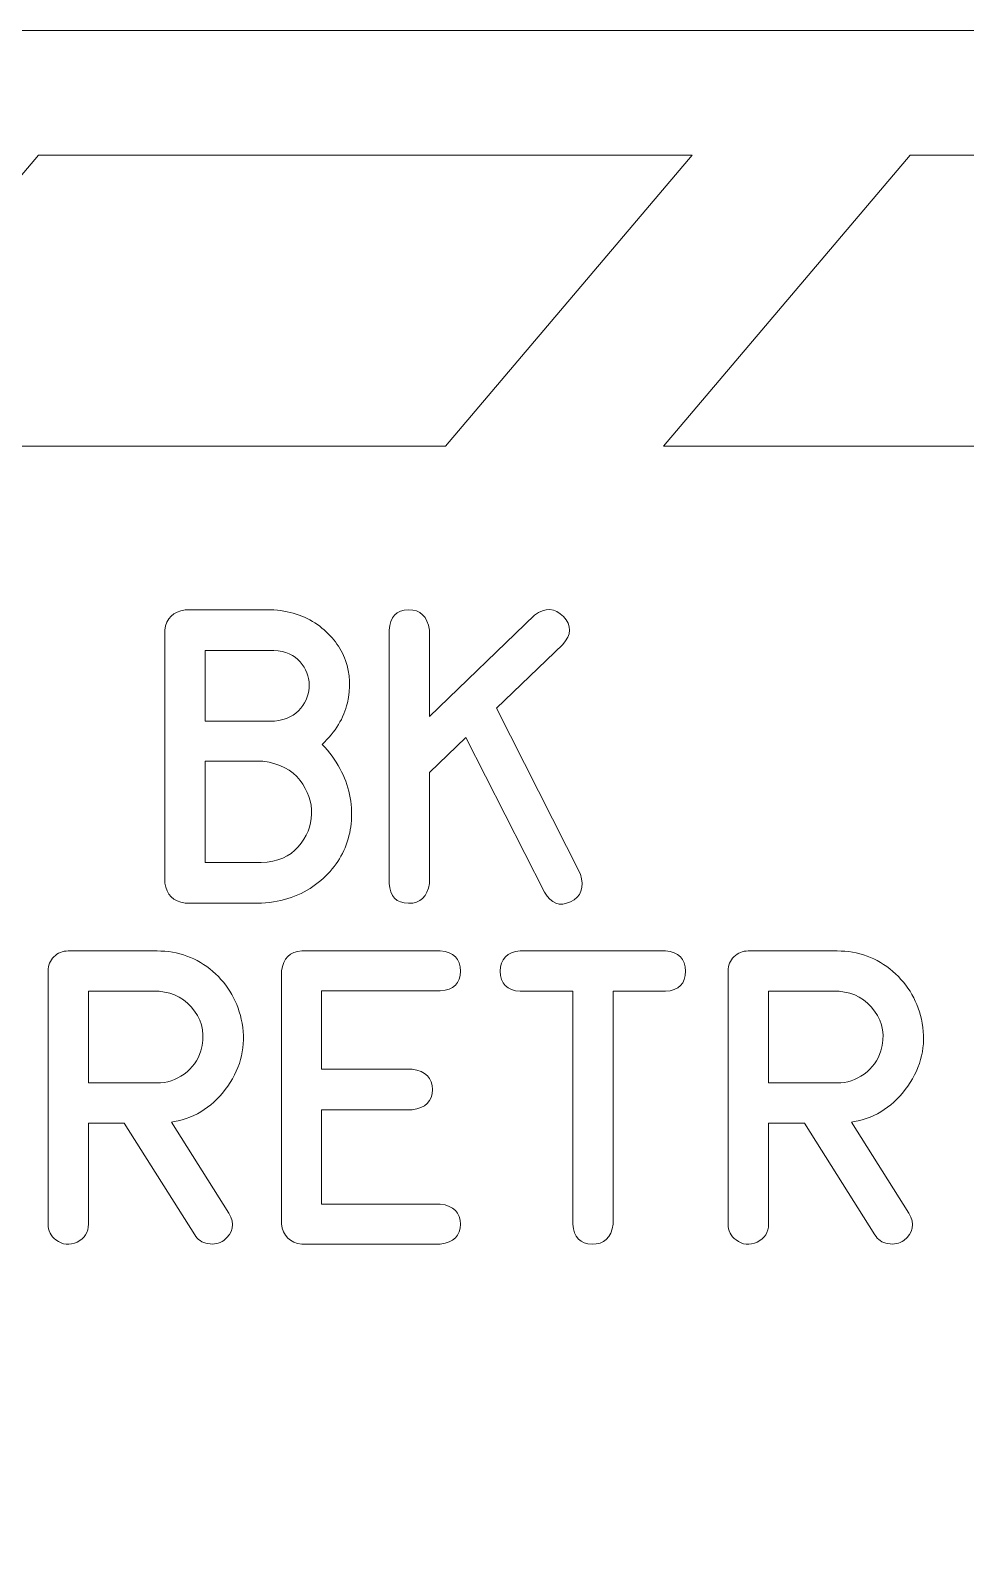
# Model space of a CAD drawing. Header units: millimetres. Extents: x -247 to 282, y -81 to 81.
# Drawn here: x -220.64 to -209.39, y 61.77 to 80.16 of the extents above; entities that cross this region are included whole.
import ezdxf

# ---------------------------------------------------------------- set-up
doc = ezdxf.new("R2010")
doc.units = ezdxf.units.MM
doc.header["$MEASUREMENT"] = 0
for name, color, linetype in [('Engrave', 7, 'Continuous'), ('Indicators', 7, 'Continuous'), ('Markings', 7, 'Continuous')]:
    doc.layers.add(name, color=color, linetype=linetype)

msp = doc.modelspace()

# ---------------------------------------------------------------- linework, layer by layer
at = {"layer": 'Engrave', "color": 240, "lineweight": 9}
for points, knots in [([(-217.7147, 73.196), (-217.4966, 73.1778), (-217.3132, 73.1113), (-217.1644, 72.9979), (-217.1644, 72.9979), (-217.0157, 72.8844), (-216.9122, 72.7474), (-216.8551, 72.5869), (-216.8551, 72.5869), (-216.7975, 72.427), (-216.7899, 72.2565), (-216.8316, 72.0754), (-216.8316, 72.0754), (-216.8734, 71.8949), (-216.9751, 71.7285), (-217.1356, 71.5768), (-217.1356, 71.5768), (-216.9586, 71.391), (-216.8487, 71.1899), (-216.8052, 70.9741), (-216.8052, 70.9741), (-216.7617, 70.7584), (-216.7752, 70.5561), (-216.8457, 70.3685), (-216.8457, 70.3685), (-216.9163, 70.181), (-217.0386, 70.0217), (-217.2132, 69.8905), (-217.2132, 69.8905), (-217.3878, 69.7594), (-217.6042, 69.6854), (-217.8629, 69.6683), (-217.8629, 69.6683), (-217.8629, 69.6683), (-217.8676, 69.6683), (-217.8676, 69.6683), (-217.8676, 69.6683), (-217.8676, 69.6683), (-218.7842, 69.6683), (-218.7842, 69.6683), (-218.7842, 69.6683), (-218.9253, 69.6877), (-219.007, 69.7677), (-219.0288, 69.9076), (-219.0288, 69.9076), (-219.0288, 69.9076), (-219.0288, 72.9514), (-219.0288, 72.9514), (-219.0288, 72.9514), (-219.0094, 73.0937), (-218.9277, 73.1754), (-218.7842, 73.196), (-218.7842, 73.196), (-218.7842, 73.196), (-217.7147, 73.196), (-217.7147, 73.196)], [0, 0, 0, 0, 0.0666667, 0.0666667, 0.0666667, 0.0666667, 0.1333333, 0.1333333, 0.1333333, 0.1333333, 0.2, 0.2, 0.2, 0.2, 0.2666667, 0.2666667, 0.2666667, 0.2666667, 0.3333333, 0.3333333, 0.3333333, 0.3333333, 0.4, 0.4, 0.4, 0.4, 0.4666667, 0.4666667, 0.4666667, 0.4666667, 0.5333333, 0.5333333, 0.5333333, 0.5333333, 0.6, 0.6, 0.6, 0.6, 0.6666667, 0.6666667, 0.6666667, 0.6666667, 0.7333333, 0.7333333, 0.7333333, 0.7333333, 0.8, 0.8, 0.8, 0.8, 0.8666667, 0.8666667, 0.8666667, 0.8666667, 1, 1, 1, 1]), ([(-214.5792, 73.1307), (-214.4486, 73.226), (-214.3322, 73.2201), (-214.2317, 73.1143), (-214.2317, 73.1143), (-214.1306, 73.0079), (-214.1335, 72.8961), (-214.2399, 72.7791), (-214.2399, 72.7791), (-214.2399, 72.7791), (-215.0378, 72.0125), (-215.0378, 72.0125), (-215.0378, 72.0125), (-215.0378, 72.0125), (-214.0265, 70.0181), (-214.0265, 70.0181), (-214.0265, 70.0181), (-213.9783, 69.8559), (-214.0183, 69.7447), (-214.147, 69.6836), (-214.147, 69.6836), (-214.2758, 69.623), (-214.3804, 69.6612), (-214.4604, 69.7994), (-214.4604, 69.7994), (-214.4604, 69.7994), (-215.4047, 71.6615), (-215.4047, 71.6615), (-215.4047, 71.6615), (-215.4047, 71.6615), (-215.8439, 71.2375), (-215.8439, 71.2375), (-215.8439, 71.2375), (-215.8439, 71.2375), (-215.8439, 69.9058), (-215.8439, 69.9058), (-215.8439, 69.9058), (-215.8691, 69.7441), (-215.9532, 69.6642), (-216.0967, 69.6659), (-216.0967, 69.6659), (-216.2407, 69.6677), (-216.3177, 69.7477), (-216.3295, 69.9058), (-216.3295, 69.9058), (-216.3295, 69.9058), (-216.3295, 72.9514), (-216.3295, 72.9514), (-216.3295, 72.9514), (-216.3177, 73.1107), (-216.2407, 73.1925), (-216.0967, 73.1954), (-216.0967, 73.1954), (-215.9532, 73.1978), (-215.8691, 73.1166), (-215.8439, 72.9514), (-215.8439, 72.9514), (-215.8439, 72.9514), (-215.8439, 71.9125), (-215.8439, 71.9125), (-215.8439, 71.9125), (-215.8439, 71.9125), (-214.5792, 73.1307), (-214.5792, 73.1307)], [0, 0, 0, 0, 0.0588235, 0.0588235, 0.0588235, 0.0588235, 0.1176471, 0.1176471, 0.1176471, 0.1176471, 0.1764706, 0.1764706, 0.1764706, 0.1764706, 0.2352941, 0.2352941, 0.2352941, 0.2352941, 0.2941176, 0.2941176, 0.2941176, 0.2941176, 0.3529412, 0.3529412, 0.3529412, 0.3529412, 0.4117647, 0.4117647, 0.4117647, 0.4117647, 0.4705882, 0.4705882, 0.4705882, 0.4705882, 0.5294118, 0.5294118, 0.5294118, 0.5294118, 0.5882353, 0.5882353, 0.5882353, 0.5882353, 0.6470588, 0.6470588, 0.6470588, 0.6470588, 0.7058824, 0.7058824, 0.7058824, 0.7058824, 0.7647059, 0.7647059, 0.7647059, 0.7647059, 0.8235294, 0.8235294, 0.8235294, 0.8235294, 0.8823529, 0.8823529, 0.8823529, 0.8823529, 1, 1, 1, 1]), ([(-217.7147, 72.7068), (-217.7147, 72.7068), (-218.5414, 72.7068), (-218.5414, 72.7068), (-218.5414, 72.7068), (-218.5414, 72.7068), (-218.5414, 71.8578), (-218.5414, 71.8578), (-218.5414, 71.8578), (-218.5414, 71.8578), (-217.7094, 71.8578), (-217.7094, 71.8578), (-217.7094, 71.8578), (-217.5672, 71.8725), (-217.4607, 71.9237), (-217.3914, 72.0119), (-217.3914, 72.0119), (-217.322, 72.0995), (-217.2885, 72.1935), (-217.2896, 72.2941), (-217.2896, 72.2941), (-217.2914, 72.3946), (-217.3279, 72.4863), (-217.3996, 72.5698), (-217.3996, 72.5698), (-217.4707, 72.6533), (-217.5754, 72.6986), (-217.7147, 72.7068)], [0, 0, 0, 0, 0.125, 0.125, 0.125, 0.125, 0.25, 0.25, 0.25, 0.25, 0.375, 0.375, 0.375, 0.375, 0.5, 0.5, 0.5, 0.5, 0.625, 0.625, 0.625, 0.625, 0.75, 0.75, 0.75, 0.75, 1, 1, 1, 1]), ([(-217.8676, 70.1557), (-217.6724, 70.1639), (-217.5236, 70.2269), (-217.4219, 70.345), (-217.4219, 70.345), (-217.3196, 70.4638), (-217.2661, 70.5949), (-217.2626, 70.739), (-217.2626, 70.739), (-217.2585, 70.883), (-217.3043, 71.0182), (-217.4008, 71.1446), (-217.4008, 71.1446), (-217.4978, 71.2711), (-217.6459, 71.3475), (-217.847, 71.3734), (-217.847, 71.3734), (-217.847, 71.3734), (-218.5414, 71.3734), (-218.5414, 71.3734), (-218.5414, 71.3734), (-218.5414, 71.3734), (-218.5414, 70.1557), (-218.5414, 70.1557), (-218.5414, 70.1557), (-218.5414, 70.1557), (-217.8676, 70.1557), (-217.8676, 70.1557)], [0, 0, 0, 0, 0.125, 0.125, 0.125, 0.125, 0.25, 0.25, 0.25, 0.25, 0.375, 0.375, 0.375, 0.375, 0.5, 0.5, 0.5, 0.5, 0.625, 0.625, 0.625, 0.625, 0.75, 0.75, 0.75, 0.75, 1, 1, 1, 1]), ([(-218.2572, 65.9389), (-218.1837, 65.809), (-218.2043, 65.7002), (-218.3189, 65.6114), (-218.3189, 65.6114), (-218.3742, 65.5726), (-218.4377, 65.5591), (-218.5094, 65.5721), (-218.5094, 65.5721), (-218.5811, 65.5844), (-218.6335, 65.6203), (-218.667, 65.6785), (-218.667, 65.6785), (-218.667, 65.6785), (-219.516, 67.0208), (-219.516, 67.0208), (-219.516, 67.0208), (-219.516, 67.0208), (-219.947, 67.0208), (-219.947, 67.0208), (-219.947, 67.0208), (-219.947, 67.0208), (-219.947, 65.8078), (-219.947, 65.8078), (-219.947, 65.8078), (-219.947, 65.7079), (-219.9922, 65.6361), (-220.0828, 65.5915), (-220.0828, 65.5915), (-220.1739, 65.5474), (-220.2586, 65.5556), (-220.3379, 65.6167), (-220.3379, 65.6167), (-220.4009, 65.6638), (-220.4326, 65.7273), (-220.4326, 65.8078), (-220.4326, 65.8078), (-220.4326, 65.8078), (-220.4326, 68.8516), (-220.4326, 68.8516), (-220.4326, 68.8516), (-220.4326, 68.9181), (-220.4091, 68.9751), (-220.3626, 69.0221), (-220.3626, 69.0221), (-220.3162, 69.0692), (-220.2592, 69.0927), (-220.1915, 69.0927), (-220.1915, 69.0927), (-220.1915, 69.0927), (-219.1221, 69.0927), (-219.1221, 69.0927), (-219.1221, 69.0927), (-218.8645, 69.0927), (-218.6411, 69.011), (-218.4518, 68.8475), (-218.4518, 68.8475), (-218.2625, 68.6835), (-218.1443, 68.4759), (-218.0984, 68.2243), (-218.0984, 68.2243), (-218.0502, 67.9544), (-218.1073, 67.7022), (-218.2701, 67.4676), (-218.2701, 67.4676), (-218.4324, 67.2324), (-218.6482, 67.0901), (-218.9169, 67.0396), (-218.9169, 67.0396), (-218.9169, 67.0396), (-218.9498, 67.0343), (-218.9498, 67.0343), (-218.9498, 67.0343), (-218.9498, 67.0343), (-218.2572, 65.9389), (-218.2572, 65.9389)], [0, 0, 0, 0, 0.05, 0.05, 0.05, 0.05, 0.1, 0.1, 0.1, 0.1, 0.15, 0.15, 0.15, 0.15, 0.2, 0.2, 0.2, 0.2, 0.25, 0.25, 0.25, 0.25, 0.3, 0.3, 0.3, 0.3, 0.35, 0.35, 0.35, 0.35, 0.4, 0.4, 0.4, 0.4, 0.45, 0.45, 0.45, 0.45, 0.5, 0.5, 0.5, 0.5, 0.55, 0.55, 0.55, 0.55, 0.6, 0.6, 0.6, 0.6, 0.65, 0.65, 0.65, 0.65, 0.7, 0.7, 0.7, 0.7, 0.75, 0.75, 0.75, 0.75, 0.8, 0.8, 0.8, 0.8, 0.85, 0.85, 0.85, 0.85, 0.9, 0.9, 0.9, 0.9, 1, 1, 1, 1]), ([(-215.7131, 68.6123), (-215.7131, 68.6123), (-217.1412, 68.6123), (-217.1412, 68.6123), (-217.1412, 68.6123), (-217.1412, 68.6123), (-217.1412, 67.6699), (-217.1412, 67.6699), (-217.1412, 67.6699), (-217.1412, 67.6699), (-216.0523, 67.6699), (-216.0523, 67.6699), (-216.0523, 67.6699), (-215.8895, 67.6458), (-215.8083, 67.564), (-215.8089, 67.4247), (-215.8089, 67.4247), (-215.8095, 67.2848), (-215.8906, 67.2036), (-216.0523, 67.1807), (-216.0523, 67.1807), (-216.0523, 67.1807), (-217.1412, 67.1807), (-217.1412, 67.1807), (-217.1412, 67.1807), (-217.1412, 67.1807), (-217.1412, 66.0489), (-217.1412, 66.0489), (-217.1412, 66.0489), (-217.1412, 66.0489), (-215.7131, 66.0489), (-215.7131, 66.0489), (-215.7131, 66.0489), (-215.5514, 66.0248), (-215.4703, 65.9442), (-215.4703, 65.8061), (-215.4703, 65.8061), (-215.4703, 65.6685), (-215.5514, 65.5879), (-215.7131, 65.565), (-215.7131, 65.565), (-215.7131, 65.565), (-217.3805, 65.565), (-217.3805, 65.565), (-217.3805, 65.565), (-217.524, 65.5832), (-217.6057, 65.665), (-217.6251, 65.8096), (-217.6251, 65.8096), (-217.6251, 65.8096), (-217.6251, 68.8516), (-217.6251, 68.8516), (-217.6251, 68.8516), (-217.6033, 69.0033), (-217.5216, 69.0833), (-217.3805, 69.0927), (-217.3805, 69.0927), (-217.3805, 69.0927), (-215.7131, 69.0927), (-215.7131, 69.0927), (-215.7131, 69.0927), (-215.5514, 69.0804), (-215.4703, 68.9992), (-215.4709, 68.8505), (-215.4709, 68.8505), (-215.4714, 68.7017), (-215.5526, 68.6223), (-215.7131, 68.6123)], [0, 0, 0, 0, 0.0555556, 0.0555556, 0.0555556, 0.0555556, 0.1111111, 0.1111111, 0.1111111, 0.1111111, 0.1666667, 0.1666667, 0.1666667, 0.1666667, 0.2222222, 0.2222222, 0.2222222, 0.2222222, 0.2777778, 0.2777778, 0.2777778, 0.2777778, 0.3333333, 0.3333333, 0.3333333, 0.3333333, 0.3888889, 0.3888889, 0.3888889, 0.3888889, 0.4444444, 0.4444444, 0.4444444, 0.4444444, 0.5, 0.5, 0.5, 0.5, 0.5555556, 0.5555556, 0.5555556, 0.5555556, 0.6111111, 0.6111111, 0.6111111, 0.6111111, 0.6666667, 0.6666667, 0.6666667, 0.6666667, 0.7222222, 0.7222222, 0.7222222, 0.7222222, 0.7777778, 0.7777778, 0.7777778, 0.7777778, 0.8333333, 0.8333333, 0.8333333, 0.8333333, 0.8888889, 0.8888889, 0.8888889, 0.8888889, 1, 1, 1, 1]), ([(-214.1186, 65.8061), (-214.1186, 65.8061), (-214.1186, 68.6071), (-214.1186, 68.6071), (-214.1186, 68.6071), (-214.1186, 68.6071), (-214.7506, 68.6071), (-214.7506, 68.6071), (-214.7506, 68.6071), (-214.9112, 68.6194), (-214.9917, 68.7005), (-214.9911, 68.8487), (-214.9911, 68.8487), (-214.9905, 68.9975), (-214.91, 69.0792), (-214.7506, 69.0927), (-214.7506, 69.0927), (-214.7506, 69.0927), (-213.0021, 69.0927), (-213.0021, 69.0927), (-213.0021, 69.0927), (-212.8439, 69.0804), (-212.764, 68.9986), (-212.7634, 68.8487), (-212.7634, 68.8487), (-212.7628, 68.6994), (-212.8427, 68.6182), (-213.0021, 68.6071), (-213.0021, 68.6071), (-213.0021, 68.6071), (-213.6324, 68.6071), (-213.6324, 68.6071), (-213.6324, 68.6071), (-213.6324, 68.6071), (-213.6324, 65.8061), (-213.6324, 65.8061), (-213.6324, 65.8061), (-213.6588, 65.6432), (-213.7435, 65.5626), (-213.8869, 65.565), (-213.8869, 65.565), (-214.0298, 65.5674), (-214.1068, 65.6479), (-214.1186, 65.8061)], [0, 0, 0, 0, 0.0833333, 0.0833333, 0.0833333, 0.0833333, 0.1666667, 0.1666667, 0.1666667, 0.1666667, 0.25, 0.25, 0.25, 0.25, 0.3333333, 0.3333333, 0.3333333, 0.3333333, 0.4166667, 0.4166667, 0.4166667, 0.4166667, 0.5, 0.5, 0.5, 0.5, 0.5833333, 0.5833333, 0.5833333, 0.5833333, 0.6666667, 0.6666667, 0.6666667, 0.6666667, 0.75, 0.75, 0.75, 0.75, 0.8333333, 0.8333333, 0.8333333, 0.8333333, 1, 1, 1, 1]), ([(-210.0741, 65.9389), (-210.0006, 65.809), (-210.0212, 65.7002), (-210.1358, 65.6114), (-210.1358, 65.6114), (-210.1911, 65.5726), (-210.2546, 65.5591), (-210.3263, 65.5721), (-210.3263, 65.5721), (-210.398, 65.5844), (-210.4504, 65.6203), (-210.4839, 65.6785), (-210.4839, 65.6785), (-210.4839, 65.6785), (-211.3329, 67.0208), (-211.3329, 67.0208), (-211.3329, 67.0208), (-211.3329, 67.0208), (-211.7639, 67.0208), (-211.7639, 67.0208), (-211.7639, 67.0208), (-211.7639, 67.0208), (-211.7639, 65.8078), (-211.7639, 65.8078), (-211.7639, 65.8078), (-211.7639, 65.7079), (-211.8091, 65.6361), (-211.8997, 65.5915), (-211.8997, 65.5915), (-211.9908, 65.5474), (-212.0755, 65.5556), (-212.1548, 65.6167), (-212.1548, 65.6167), (-212.2178, 65.6638), (-212.2495, 65.7273), (-212.2495, 65.8078), (-212.2495, 65.8078), (-212.2495, 65.8078), (-212.2495, 68.8516), (-212.2495, 68.8516), (-212.2495, 68.8516), (-212.2495, 68.9181), (-212.226, 68.9751), (-212.1795, 69.0221), (-212.1795, 69.0221), (-212.1331, 69.0692), (-212.0761, 69.0927), (-212.0084, 69.0927), (-212.0084, 69.0927), (-212.0084, 69.0927), (-210.939, 69.0927), (-210.939, 69.0927), (-210.939, 69.0927), (-210.6814, 69.0927), (-210.458, 69.011), (-210.2687, 68.8475), (-210.2687, 68.8475), (-210.0794, 68.6835), (-209.9612, 68.4759), (-209.9153, 68.2243), (-209.9153, 68.2243), (-209.8671, 67.9544), (-209.9242, 67.7022), (-210.087, 67.4676), (-210.087, 67.4676), (-210.2493, 67.2324), (-210.4651, 67.0901), (-210.7338, 67.0396), (-210.7338, 67.0396), (-210.7338, 67.0396), (-210.7667, 67.0343), (-210.7667, 67.0343), (-210.7667, 67.0343), (-210.7667, 67.0343), (-210.0741, 65.9389), (-210.0741, 65.9389)], [0, 0, 0, 0, 0.05, 0.05, 0.05, 0.05, 0.1, 0.1, 0.1, 0.1, 0.15, 0.15, 0.15, 0.15, 0.2, 0.2, 0.2, 0.2, 0.25, 0.25, 0.25, 0.25, 0.3, 0.3, 0.3, 0.3, 0.35, 0.35, 0.35, 0.35, 0.4, 0.4, 0.4, 0.4, 0.45, 0.45, 0.45, 0.45, 0.5, 0.5, 0.5, 0.5, 0.55, 0.55, 0.55, 0.55, 0.6, 0.6, 0.6, 0.6, 0.65, 0.65, 0.65, 0.65, 0.7, 0.7, 0.7, 0.7, 0.75, 0.75, 0.75, 0.75, 0.8, 0.8, 0.8, 0.8, 0.85, 0.85, 0.85, 0.85, 0.9, 0.9, 0.9, 0.9, 1, 1, 1, 1]), ([(-219.1221, 67.5046), (-219.0045, 67.5046), (-218.8963, 67.5399), (-218.7969, 67.6117), (-218.7969, 67.6117), (-218.6976, 67.6828), (-218.6311, 67.7757), (-218.5964, 67.8903), (-218.5964, 67.8903), (-218.5423, 68.0673), (-218.567, 68.2272), (-218.6705, 68.3701), (-218.6705, 68.3701), (-218.774, 68.513), (-218.9163, 68.5918), (-219.0974, 68.6071), (-219.0974, 68.6071), (-219.0974, 68.6071), (-219.947, 68.6071), (-219.947, 68.6071), (-219.947, 68.6071), (-219.947, 68.6071), (-219.947, 67.5046), (-219.947, 67.5046), (-219.947, 67.5046), (-219.947, 67.5046), (-219.1221, 67.5046), (-219.1221, 67.5046)], [0, 0, 0, 0, 0.125, 0.125, 0.125, 0.125, 0.25, 0.25, 0.25, 0.25, 0.375, 0.375, 0.375, 0.375, 0.5, 0.5, 0.5, 0.5, 0.625, 0.625, 0.625, 0.625, 0.75, 0.75, 0.75, 0.75, 1, 1, 1, 1]), ([(-210.939, 67.5046), (-210.8214, 67.5046), (-210.7132, 67.5399), (-210.6138, 67.6117), (-210.6138, 67.6117), (-210.5145, 67.6828), (-210.448, 67.7757), (-210.4133, 67.8903), (-210.4133, 67.8903), (-210.3592, 68.0673), (-210.3839, 68.2272), (-210.4874, 68.3701), (-210.4874, 68.3701), (-210.5909, 68.513), (-210.7332, 68.5918), (-210.9143, 68.6071), (-210.9143, 68.6071), (-210.9143, 68.6071), (-211.7639, 68.6071), (-211.7639, 68.6071), (-211.7639, 68.6071), (-211.7639, 68.6071), (-211.7639, 67.5046), (-211.7639, 67.5046), (-211.7639, 67.5046), (-211.7639, 67.5046), (-210.939, 67.5046), (-210.939, 67.5046)], [0, 0, 0, 0, 0.125, 0.125, 0.125, 0.125, 0.25, 0.25, 0.25, 0.25, 0.375, 0.375, 0.375, 0.375, 0.5, 0.5, 0.5, 0.5, 0.625, 0.625, 0.625, 0.625, 0.75, 0.75, 0.75, 0.75, 1, 1, 1, 1])]:
    msp.add_open_spline(points, degree=3, knots=knots, dxfattribs=at)
at = {"layer": 'Indicators', "color": 250, "lineweight": 9}
msp.add_open_spline([(-245.5546, -60.675), (-245.9526, -60.6748), (-246.3343, -60.5164), (-246.6156, -60.2347), (-246.6156, -60.2347), (-246.8969, -59.9531), (-247.0548, -59.5731), (-247.0546, -59.175), (-247.0546, -59.175), (-247.0546, -59.175), (-247.0546, 59.175), (-247.0546, 59.175), (-247.0546, 59.175), (-247.0543, 59.5731), (-246.8959, 59.9547), (-246.6143, 60.236), (-246.6143, 60.236), (-246.3326, 60.5173), (-245.9526, 60.6752), (-245.5546, 60.675), (-245.5546, 60.675), (-245.5546, 60.675), (-243.0921, 60.675), (-243.0921, 60.675), (-243.0921, 60.675), (-240.9485, 60.675), (-238.9677, 61.8186), (-237.8959, 63.675), (-237.8959, 63.675), (-236.8241, 65.5314), (-236.8241, 67.8186), (-237.8959, 69.675), (-237.8959, 69.675), (-238.9677, 71.5314), (-240.9485, 72.675), (-243.0921, 72.675), (-243.0921, 72.675), (-243.0921, 72.675), (-245.5546, 72.675), (-245.5546, 72.675), (-245.5546, 72.675), (-245.9526, 72.6752), (-246.3343, 72.8336), (-246.6156, 73.1153), (-246.6156, 73.1153), (-246.8969, 73.3969), (-247.0548, 73.7769), (-247.0546, 74.175), (-247.0546, 74.175), (-247.0546, 74.175), (-247.0546, 78.6625), (-247.0546, 78.6625), (-247.0546, 78.6625), (-247.0543, 79.0606), (-246.8959, 79.4422), (-246.6143, 79.7235), (-246.6143, 79.7235), (-246.3326, 80.0048), (-245.9526, 80.1627), (-245.5546, 80.1625), (-245.5546, 80.1625), (-245.5546, 80.1625), (-104.1046, 80.1625), (-104.1046, 80.1625), (-104.1046, 80.1625), (-103.7065, 80.1622), (-103.3248, 80.0038), (-103.0435, 79.7222), (-103.0435, 79.7222), (-102.7622, 79.4405), (-102.6043, 79.0606), (-102.6046, 78.6625), (-102.6046, 78.6625), (-102.6046, 78.6625), (-102.6046, 74.175), (-102.6046, 74.175), (-102.6046, 74.175), (-102.6048, 73.7769), (-102.7632, 73.3952), (-103.0449, 73.1139), (-103.0449, 73.1139), (-103.3265, 72.8326), (-103.7065, 72.6747), (-104.1046, 72.675), (-104.1046, 72.675), (-104.1046, 72.675), (-106.5671, 72.675), (-106.5671, 72.675), (-106.5671, 72.675), (-108.7107, 72.675), (-110.6914, 71.5314), (-111.7632, 69.675), (-111.7632, 69.675), (-112.835, 67.8186), (-112.835, 65.5314), (-111.7632, 63.675), (-111.7632, 63.675), (-110.6914, 61.8186), (-108.7107, 60.675), (-106.5671, 60.675), (-106.5671, 60.675), (-106.5671, 60.675), (-104.1046, 60.675), (-104.1046, 60.675), (-104.1046, 60.675), (-103.7065, 60.6747), (-103.3248, 60.5163), (-103.0435, 60.2347), (-103.0435, 60.2347), (-102.7622, 59.953), (-102.6043, 59.5731), (-102.6046, 59.175), (-102.6046, 59.175), (-102.6046, 59.175), (-102.6046, -59.175), (-102.6046, -59.175), (-102.6046, -59.175), (-102.6048, -59.5731), (-102.7632, -59.9548), (-103.0449, -60.2361), (-103.0449, -60.2361), (-103.3265, -60.5174), (-103.7065, -60.6753), (-104.1046, -60.675), (-104.1046, -60.675), (-104.1046, -60.675), (-106.5671, -60.675), (-106.5671, -60.675), (-106.5671, -60.675), (-108.7107, -60.675), (-110.6914, -61.8186), (-111.7632, -63.675), (-111.7632, -63.675), (-112.835, -65.5314), (-112.835, -67.8186), (-111.7632, -69.675), (-111.7632, -69.675), (-110.6914, -71.5314), (-108.7107, -72.675), (-106.5671, -72.675), (-106.5671, -72.675), (-106.5671, -72.675), (-104.1046, -72.675), (-104.1046, -72.675), (-104.1046, -72.675), (-103.7065, -72.6753), (-103.3248, -72.8337), (-103.0435, -73.1153), (-103.0435, -73.1153), (-102.7622, -73.397), (-102.6043, -73.7769), (-102.6046, -74.175), (-102.6046, -74.175), (-102.6046, -74.175), (-102.6046, -78.6625), (-102.6046, -78.6625), (-102.6046, -78.6625), (-102.6048, -79.0606), (-102.7632, -79.4423), (-103.0449, -79.7236), (-103.0449, -79.7236), (-103.3265, -80.0049), (-103.7065, -80.1628), (-104.1046, -80.1625), (-104.1046, -80.1625), (-104.1046, -80.1625), (-245.5546, -80.1625), (-245.5546, -80.1625), (-245.5546, -80.1625), (-245.9526, -80.1623), (-246.3343, -80.0039), (-246.6156, -79.7222), (-246.6156, -79.7222), (-246.8969, -79.4406), (-247.0548, -79.0606), (-247.0546, -78.6625), (-247.0546, -78.6625), (-247.0546, -78.6625), (-247.0546, -74.175), (-247.0546, -74.175), (-247.0546, -74.175), (-247.0543, -73.7769), (-246.8959, -73.3953), (-246.6143, -73.114), (-246.6143, -73.114), (-246.3326, -72.8327), (-245.9526, -72.6748), (-245.5546, -72.675), (-245.5546, -72.675), (-245.5546, -72.675), (-243.0921, -72.675), (-243.0921, -72.675), (-243.0921, -72.675), (-240.9485, -72.675), (-238.9677, -71.5314), (-237.8959, -69.675), (-237.8959, -69.675), (-236.8241, -67.8186), (-236.8241, -65.5314), (-237.8959, -63.675), (-237.8959, -63.675), (-238.9677, -61.8186), (-240.9485, -60.675), (-243.0921, -60.675), (-243.0921, -60.675), (-243.0921, -60.675), (-245.5546, -60.675), (-245.5546, -60.675)], degree=3, knots=[0, 0, 0, 0, 0.0188679, 0.0188679, 0.0188679, 0.0188679, 0.0377358, 0.0377358, 0.0377358, 0.0377358, 0.0566038, 0.0566038, 0.0566038, 0.0566038, 0.0754717, 0.0754717, 0.0754717, 0.0754717, 0.0943396, 0.0943396, 0.0943396, 0.0943396, 0.1132075, 0.1132075, 0.1132075, 0.1132075, 0.1320755, 0.1320755, 0.1320755, 0.1320755, 0.1509434, 0.1509434, 0.1509434, 0.1509434, 0.1698113, 0.1698113, 0.1698113, 0.1698113, 0.1886792, 0.1886792, 0.1886792, 0.1886792, 0.2075472, 0.2075472, 0.2075472, 0.2075472, 0.2264151, 0.2264151, 0.2264151, 0.2264151, 0.245283, 0.245283, 0.245283, 0.245283, 0.2641509, 0.2641509, 0.2641509, 0.2641509, 0.2830189, 0.2830189, 0.2830189, 0.2830189, 0.3018868, 0.3018868, 0.3018868, 0.3018868, 0.3207547, 0.3207547, 0.3207547, 0.3207547, 0.3396226, 0.3396226, 0.3396226, 0.3396226, 0.3584906, 0.3584906, 0.3584906, 0.3584906, 0.3773585, 0.3773585, 0.3773585, 0.3773585, 0.3962264, 0.3962264, 0.3962264, 0.3962264, 0.4150943, 0.4150943, 0.4150943, 0.4150943, 0.4339623, 0.4339623, 0.4339623, 0.4339623, 0.4528302, 0.4528302, 0.4528302, 0.4528302, 0.4716981, 0.4716981, 0.4716981, 0.4716981, 0.490566, 0.490566, 0.490566, 0.490566, 0.509434, 0.509434, 0.509434, 0.509434, 0.5283019, 0.5283019, 0.5283019, 0.5283019, 0.5471698, 0.5471698, 0.5471698, 0.5471698, 0.5660377, 0.5660377, 0.5660377, 0.5660377, 0.5849057, 0.5849057, 0.5849057, 0.5849057, 0.6037736, 0.6037736, 0.6037736, 0.6037736, 0.6226415, 0.6226415, 0.6226415, 0.6226415, 0.6415094, 0.6415094, 0.6415094, 0.6415094, 0.6603774, 0.6603774, 0.6603774, 0.6603774, 0.6792453, 0.6792453, 0.6792453, 0.6792453, 0.6981132, 0.6981132, 0.6981132, 0.6981132, 0.7169811, 0.7169811, 0.7169811, 0.7169811, 0.7358491, 0.7358491, 0.7358491, 0.7358491, 0.754717, 0.754717, 0.754717, 0.754717, 0.7735849, 0.7735849, 0.7735849, 0.7735849, 0.7924528, 0.7924528, 0.7924528, 0.7924528, 0.8113208, 0.8113208, 0.8113208, 0.8113208, 0.8301887, 0.8301887, 0.8301887, 0.8301887, 0.8490566, 0.8490566, 0.8490566, 0.8490566, 0.8679245, 0.8679245, 0.8679245, 0.8679245, 0.8867925, 0.8867925, 0.8867925, 0.8867925, 0.9056604, 0.9056604, 0.9056604, 0.9056604, 0.9245283, 0.9245283, 0.9245283, 0.9245283, 0.9433962, 0.9433962, 0.9433962, 0.9433962, 0.9622642, 0.9622642, 0.9622642, 0.9622642, 1, 1, 1, 1], dxfattribs=at)
at = {"layer": 'Indicators', "color": 30, "lineweight": 9}
msp.add_open_spline([(-220.5489, 78.6625), (-220.5489, 78.6625), (-212.6811, 78.6625), (-212.6811, 78.6625), (-212.6811, 78.6625), (-212.6811, 78.6625), (-215.6499, 75.1625), (-215.6499, 75.1625), (-215.6499, 75.1625), (-215.6499, 75.1625), (-223.5177, 75.1625), (-223.5177, 75.1625), (-223.5177, 75.1625), (-223.5177, 75.1625), (-220.5489, 78.6625), (-220.5489, 78.6625)], degree=3, knots=[0, 0, 0, 0, 0.2, 0.2, 0.2, 0.2, 0.4, 0.4, 0.4, 0.4, 0.6, 0.6, 0.6, 0.6, 1, 1, 1, 1], dxfattribs=at)
at = {"layer": 'Markings', "color": 30, "lineweight": 9}
msp.add_open_spline([(-202.8463, 78.6625), (-202.8463, 78.6625), (-205.8151, 75.1625), (-205.8151, 75.1625), (-205.8151, 75.1625), (-205.8151, 75.1625), (-213.0273, 75.1625), (-213.0273, 75.1625), (-213.0273, 75.1625), (-213.0273, 75.1625), (-210.0585, 78.6625), (-210.0585, 78.6625), (-210.0585, 78.6625), (-210.0585, 78.6625), (-202.8463, 78.6625), (-202.8463, 78.6625)], degree=3, knots=[0, 0, 0, 0, 0.2, 0.2, 0.2, 0.2, 0.4, 0.4, 0.4, 0.4, 0.6, 0.6, 0.6, 0.6, 1, 1, 1, 1], dxfattribs=at)

doc.saveas('drawing.dxf')
